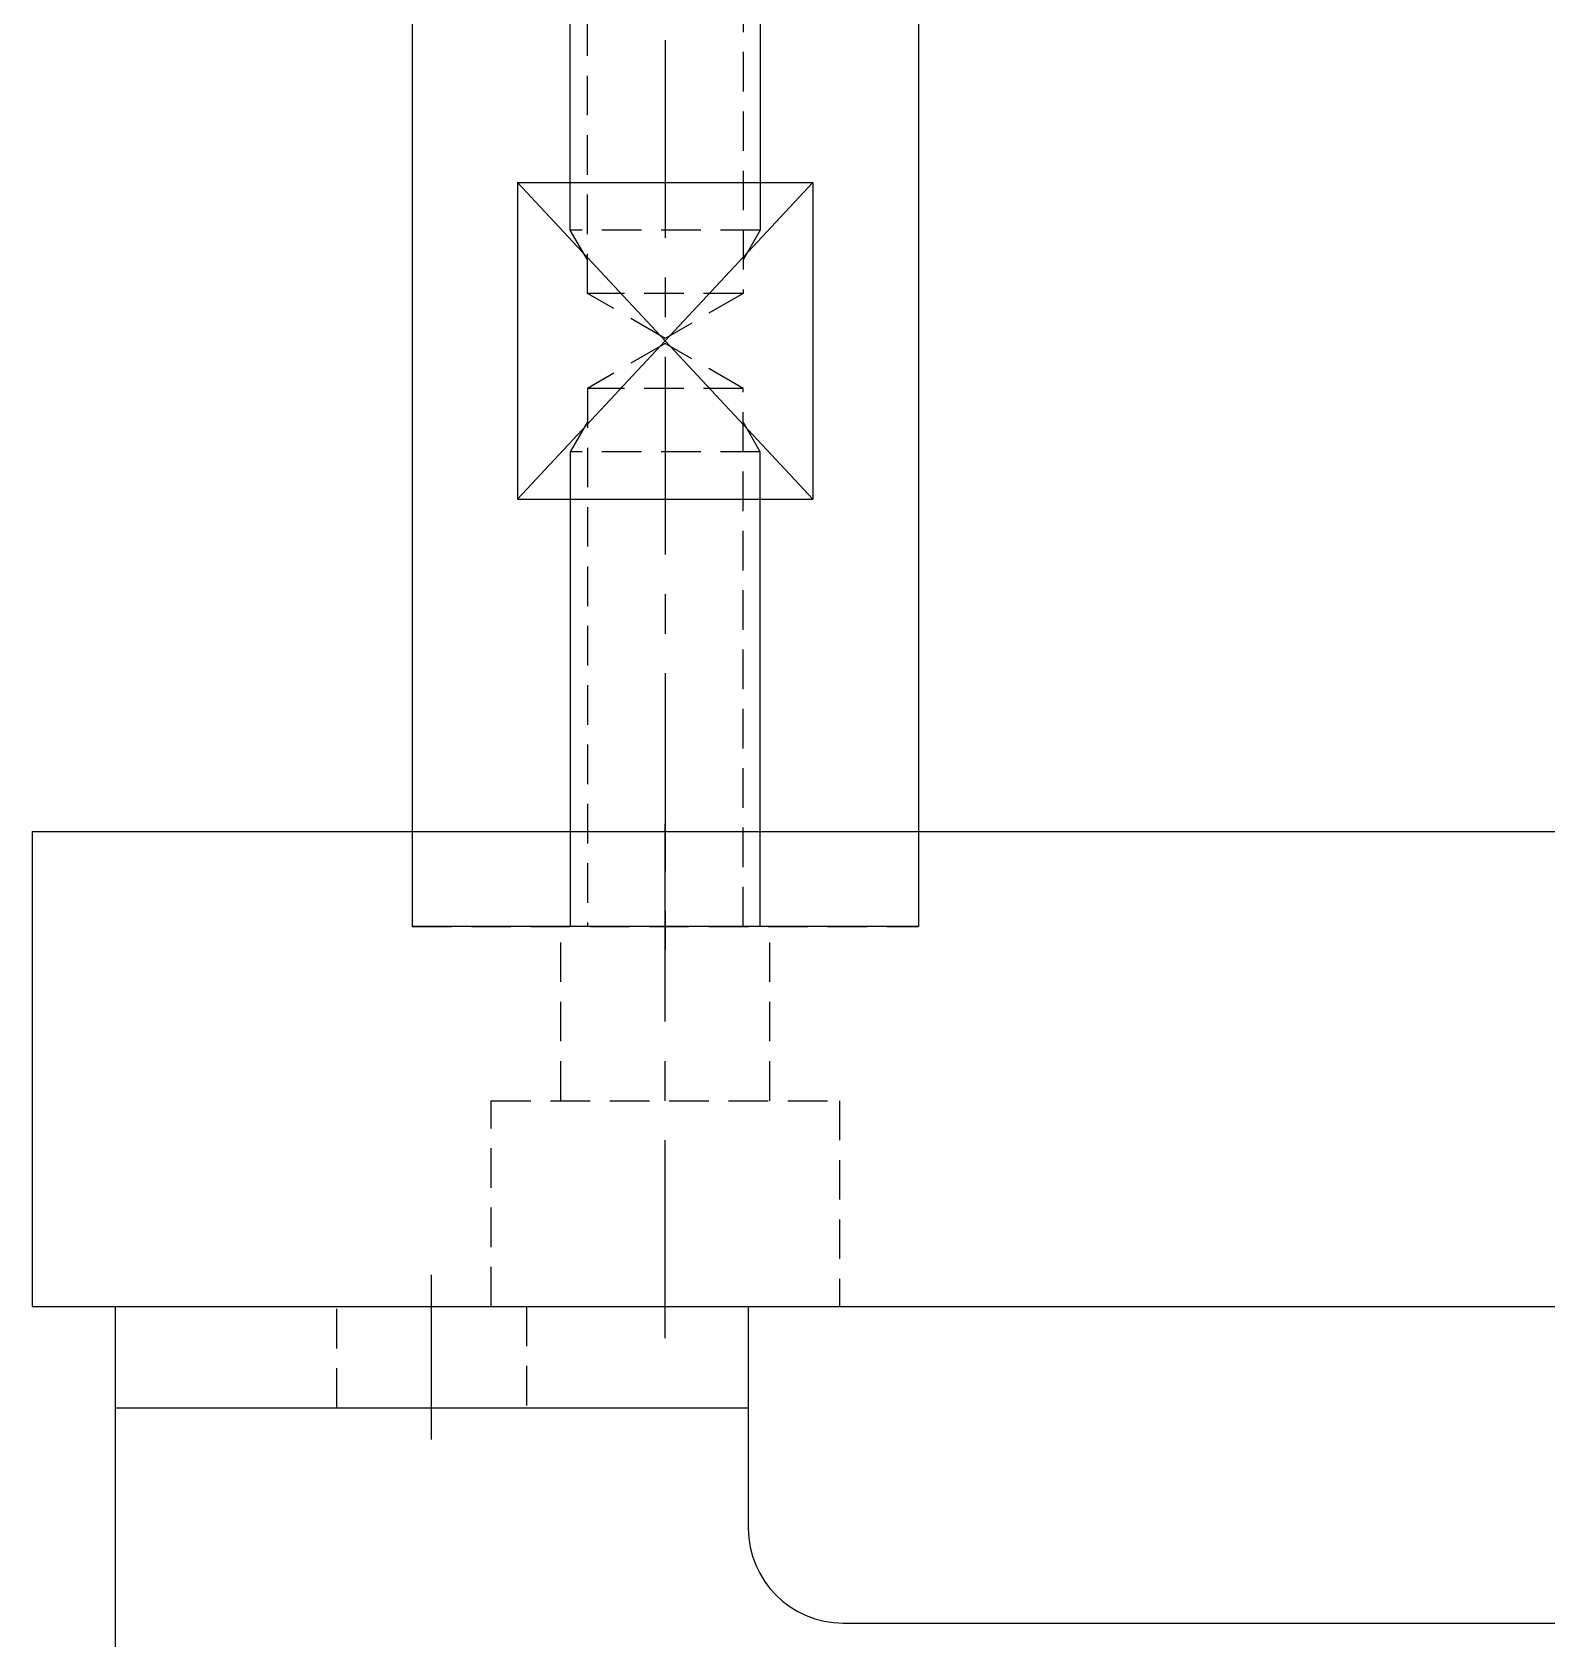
# Model space of a CAD drawing. Header units: inches. Extents: x 0 to 77285, y -118 to 40065.
# Drawn here: x 70123.2 to 70171.1, y 27987.3 to 28038 of the extents above; entities that cross this region are included whole.
import ezdxf

# ---------------------------------------------------------------- set-up
doc = ezdxf.new("R2010")
doc.units = ezdxf.units.IN
doc.header["$LTSCALE"] = 5
doc.header["$MEASUREMENT"] = 0
doc.linetypes.add('CENTER', pattern=[2, 1.25, -0.25, 0.25, -0.25])
doc.linetypes.add('HIDDEN', pattern=[0.375, 0.25, -0.125])
for name, color, linetype in [('11', 1, 'CENTER'), ('22', 2, 'HIDDEN'), ('A', 8, 'Continuous'), ('T', 3, 'Continuous'), ('Y', 60, 'Continuous')]:
    doc.layers.add(name, color=color, linetype=linetype)

# ---------------------------------------------------------------- blocks, each defined once
blk = doc.blocks.new('A$Cb0f354e5')
for p, q in [((13, 37, 0), (-3, 37, 0)), ((-3, 37, 0), (-3, 0)), ((13, 37, 0), (13, 0)), ((0.336, 23.5, 0), (9.664, 23.5, 0)), ((0.336, 23.5, 0), (0.336, 13.5, 0)), ((9.664, 23.5, 0), (9.664, 13.5, 0)), ((0.336, 13.5, 0), (9.664, 13.5, 0)), ((13, 0), (-3, 0))]:
    blk.add_line(p, q)
at = {"layer": '11'}
blk.add_line((5, 38, 0), (5, -1), dxfattribs=at)
at = {"layer": '22'}
for p, q in [((2.541, 20, 0), (2.541, 37, 0)), ((7.459, 37, 0), (7.459, 20, 0)), ((8, 22, 0), (2, 22, 0)), ((5, 18.58, 0), (2.541, 20, 0)), ((7.459, 20, 0), (2.541, 20, 0)), ((7.459, 20, 0), (5, 18.58, 0)), ((5, 18.42, 0), (2.541, 17, 0)), ((7.459, 17, 0), (5, 18.42, 0)), ((2.541, 17, 0), (2.541, 0, 0)), ((7.459, 17, 0), (2.541, 17, 0)), ((7.459, 0, 0), (7.459, 17, 0)), ((8, 15, 0), (2, 15, 0))]:
    blk.add_line(p, q, dxfattribs=at)
at = {"layer": 'A'}
for p, q in [((9.664, 13.5, 0), (0.336, 23.5, 0)), ((0.336, 13.5, 0), (9.664, 23.5, 0))]:
    blk.add_line(p, q, dxfattribs=at)
at = {"layer": 'T'}
for p, q in [((2, 22, 0), (2, 37, 0)), ((8, 37, 0), (8, 22, 0)), ((2.541, 21.062, 0), (2, 22, 0)), ((8, 22, 0), (7.459, 21.062, 0)), ((2.541, 15.938, 0), (2, 15, 0)), ((8, 15, 0), (7.459, 15.938, 0)), ((2, 15, 0), (2, 0, 0)), ((8, 0, 0), (8, 15, 0))]:
    blk.add_line(p, q, dxfattribs=at)
blk = doc.blocks.new('A$C8b1ceeae')
for p, q in [((-10, 0), (10, 0)), ((-10, 0), (-10, -43)), ((10, 0), (10, -7)), ((-10, -3.2), (10, -3.2)), ((13, -10), (97, -10))]:
    blk.add_line(p, q)
blk.add_arc((13, -7), 3, 180, 270)
at = {"layer": '11'}
blk.add_line((0, -4.2), (0, 1), dxfattribs=at)
at = {"layer": '22'}
for p, q in [((-3, -3.2), (-3, 0)), ((3, 0), (3, -3.2))]:
    blk.add_line(p, q, dxfattribs=at)
blk = doc.blocks.new('A$C8a6ad95f')
for p, q in [((-155, 15, 0), (155, 15, 0)), ((-155, 15, 0), (-155, 0, 0)), ((-155, 0, 0), (155, 0, 0))]:
    blk.add_line(p, q)
at = {"layer": '11'}
blk.add_line((-135, -1, 0), (-135, 16, 0), dxfattribs=at)
at = {"layer": '22'}
for p, q in [((-143, 15, 0), (-143, 12, 0)), ((-127, 15, 0), (-127, 12, 0)), ((-143, 12, 0), (-127, 12, 0)), ((-138.3, 6.5, 0), (-138.3, 12, 0)), ((-131.7, 6.5, 0), (-131.7, 12, 0)), ((-140.5, 0, 0), (-140.5, 6.5, 0)), ((-140.5, 6.5, 0), (-129.5, 6.5, 0)), ((-129.5, 6.5, 0), (-129.5, 0, 0))]:
    blk.add_line(p, q, dxfattribs=at)
blk = doc.blocks.new('A$C9345a28b')
for name, p in [('A$Cb0f354e5', (-15, -46, 0)), ('A$C8a6ad95f', (125, -58, 0))]:
    blk.add_blockref(name, p)
at = {"layer": 'Y'}
blk.add_blockref('A$C8b1ceeae', (-17.379, -58, 0), dxfattribs=at)

msp = doc.modelspace()

# ---------------------------------------------------------------- block references
msp.add_blockref('A$C9345a28b', (70153.2357186, 28055.79321227))

doc.saveas('drawing.dxf')
